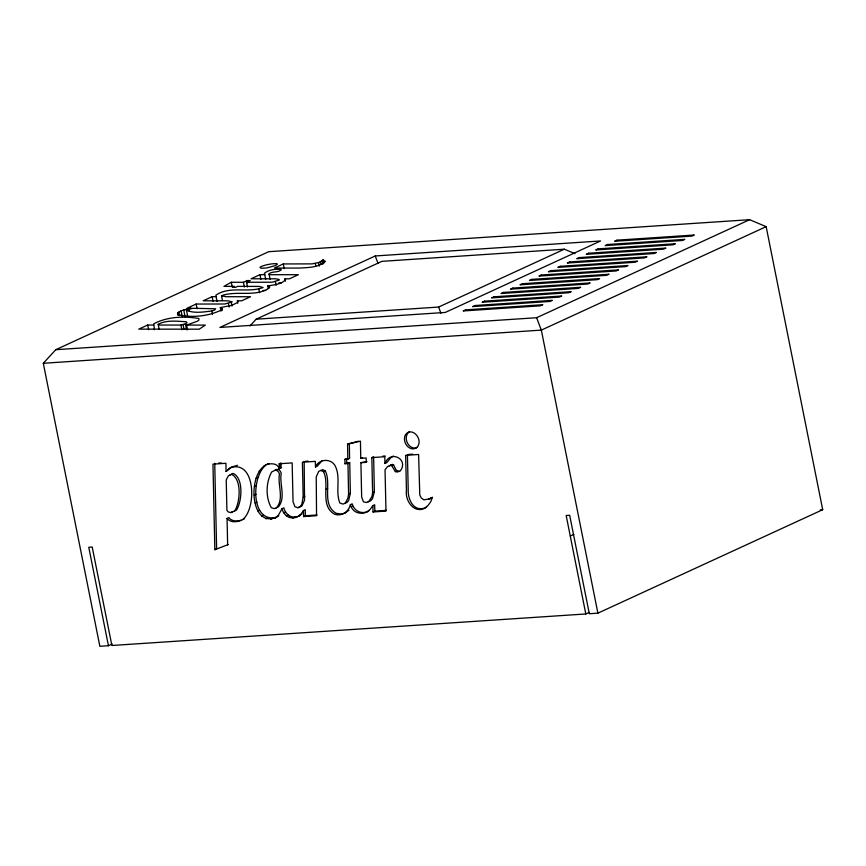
<?xml version="1.0" encoding="UTF-8"?>
<svg xmlns="http://www.w3.org/2000/svg" width="866" height="866" viewBox="0 0 866 866"><rect width="100%" height="100%" fill="white"/><g stroke="black" fill="none" stroke-linecap="round" stroke-linejoin="round"><path stroke-width="1.3" d="M278.776 515.768C249.635 533.12 245.912 469.718 268.958 463.667L267.183 464.479C271.469 463.072 277.997 463.462 279.22 468.766L280.995 467.943L280.974 462.953L279.198 463.765L279.22 468.766M276.665 517.435C250.545 523.345 251.281 476.452 265.808 465.204L264.033 466.027M191.332 308.144L181.081 310.807L177.617 312.983L177.562 314.564C191.873 318.125 208.316 316.328 221.653 309.931L222.259 308.913L220.31 307.582L221.014 311.1M321.946 460.864L317.27 466.168L315.495 466.99L315.343 461.361L302.396 462.228L303.176 497.095L301.79 504.423L300.177 506.729L297.904 507.714L294.905 506.74L293.044 501.63L292.156 462.899L279.198 463.765M304.161 461.405L304.54 500.267L301.953 505.917L297.904 507.714M368.158 501.695L370.583 500.819L372.499 498.697L374.383 491.661L373.603 456.783L371.828 457.605L372.607 492.473L372.012 496.37L368.808 501.63L366.383 502.518L363.449 501.836L361.663 497.062L360.916 462.682L367.011 461.578M344.711 503.254L347.114 502.41L348.706 500.332L350.362 493.263L349.734 462.736L347.959 463.548L348.587 494.075L347.926 498.026L345.339 503.222L342.936 504.077L339.851 503.005C335.164 491.423 340.966 477.88 335.38 466.298C331.57 458.103 318.764 458.569 315.495 466.99M154.408 329.719L153.823 323.787C167.29 316.631 184.133 315.971 198.877 318.526L198.888 320.095L197.535 321.167L186.612 325.086L187.554 329.773M282.078 508.656C283.301 515.411 290.944 520.401 297.233 516.677C291.008 518.756 285.152 513.809 283.853 507.844L282.078 508.656L278.062 515.757L274.89 518.258M365.896 512.109C359.91 514.003 353.599 509.749 352.181 503.828L350.405 504.64C348.63 511.719 341.637 516.84 334.395 514.133C319.489 505.235 330.022 484.863 323.527 471.678L320.821 470.455M234.762 510.875C240.185 502.334 242.079 478.985 231.363 474.232L228.397 475.791L226.221 479.948L226.914 510.366L228.332 511.968L230.832 512.596L236.537 510.063C241.95 501.511 243.855 478.162 233.138 473.421L230.172 474.969M303.468 510.507L303.598 516.58L305.373 515.768L305.243 509.695L303.468 510.507L301.119 513.982L298.283 516.298L301.953 513.939M372.9 505.592L373.03 511.958L374.805 511.146L374.675 504.77L372.9 505.592L370.139 509.392L367.108 511.719M371.828 457.605L384.785 456.739L384.98 463.472C390.393 449.183 409.326 459.608 400.114 471.104L397.407 472.002L395.351 471.613L391.811 465.735L390.761 465.269L387.524 466.633L385.034 469.794L385.987 511.092L373.03 511.958M43.3 363.276L55.749 349.712L268.741 251.692L749.61 219.693L766.161 226.654L822.7 509.695L597.897 613.16L589.313 613.734L569.676 515.27L566.169 515.508L585.806 613.962L111.876 645.495L92.207 547.052L88.765 547.28L108.434 645.711L99.861 646.307L43.3 363.276L541.337 330.119L766.161 226.654M249.938 325.973L256.163 319.197L381.895 261.348L564.329 249.202L574.97 253.673M242.816 519.427C256.65 508.515 255.827 458.98 229.945 467.846L226.08 471.45L225.918 463.278L212.96 464.133L214.844 549.704L228.245 544.541M409.12 431.928C402.961 436.8 407.475 448.242 415.171 448.112L416.947 447.549M322.163 260.698L322.996 259.876L325.421 261.359C318.677 267.756 307.841 267.507 299.008 268.07L274.36 268.059L283.29 263.946L312.063 263.881L318.515 262.604L322.163 260.698L322.866 264.217M158.164 324.339C166.359 319.792 177.021 321.232 186.093 321.762L187.067 322.585L185.367 323.841L180.94 325.064L159.431 325.053L158.164 324.339L159.095 329.026M348.998 510.117L345.188 513.116L341.377 514.003L336.17 513.311C321.264 504.413 331.797 484.04 325.302 470.855L322.585 469.643L318.688 471.396L316.231 476.906L316.555 515.714L303.598 516.58M424.957 507.866L427.977 505.538L430.738 501.739L432.48 497.236L429.904 498.784L423.918 499.855L421.287 497.982L419.783 494.919L418.603 454.488L405.645 455.354L406.435 490.221C404.79 501.49 415.225 515.302 426.732 507.043M222.443 300.405L221.512 295.707C236.526 290.24 254.636 297.406 269.034 288.205L269.77 286.982L267.767 285.921L268.244 288.259M190.672 308.188L187.208 308.155L196.138 304.053L224.889 303.998L232.294 301.833L227.845 300.816L203.196 300.805L212.127 296.692L216.11 296.692L217.052 301.379M393.305 456.057L390.815 457.735L386.756 462.66L384.98 463.472M247.47 286.96L246.539 282.273L250.263 280.562L247.146 280.573L243.422 282.294L231.309 282.262L223.937 286.365L234.491 286.397L232.467 287.328L235.552 287.328L237.609 286.386L259.14 286.419L263.069 287.512C248.217 293.303 230.01 285.553 215.894 295.165L216.11 296.692M276.709 469.459L271.653 471.981C265.894 482.514 265.429 497.16 271.318 507.703L274.414 508.634L276.427 507.887C284.449 498.859 277.423 484.787 279.447 474.113L279.036 472.944A4.243 3.345 65.3 0 0 274.933 470.27L276.709 469.459A4.243 3.345 65.3 0 1 280.811 472.132L281.223 473.301C279.198 483.975 286.224 498.037 278.202 507.075L276.189 507.822M244.591 518.615C239.546 521.689 231.341 523.887 227.065 518.431L228.841 517.619C231.655 521.516 237.078 521.364 241.257 520.217M153.466 325.031L147.707 325.021L138.776 329.134L199.223 329.188L205.329 325.096L186.612 325.086M265.71 279.35L264.769 274.663L259.973 274.674L251.053 278.776L275.702 278.798L279.166 279.447L279.22 280.064L272.195 282.219L246.539 282.273M375.227 255.968L219.91 327.435L445.276 312.442L600.582 240.964L375.227 255.968L378.052 263.405M256.163 319.197L438.597 307.062L564.329 249.202M55.749 349.712L536.617 317.714L749.61 219.693M226.08 471.45L231.72 467.023L237.436 465.313M259.151 471.136L260.926 470.314M256.044 478.249L257.819 477.437M254.463 486.519L256.239 485.707M347.959 463.548L344.971 463.743L344.863 459.391L347.807 459.197L347.558 444.171L358.351 441.227M254.258 495.038L256.033 494.226M344.863 459.391L346.638 458.579L346.746 462.931L344.971 463.743M230.832 512.596L232.608 511.784M347.807 459.197L349.583 458.385L349.334 443.349M255.21 502.951L256.986 502.128M323.527 471.678L325.302 470.855M347.558 444.171L360.44 441.13L360.765 458.341L362.54 457.519M257.83 510.962L259.605 510.15M261.586 516.136L263.361 515.313M303.176 497.095L304.951 496.283M325.854 489.42L327.629 488.608M265.992 518.821L267.767 517.998M283.853 512.878L285.628 512.066M270.647 519.416L272.422 518.593M390.761 465.269L392.536 464.457L393.586 464.912L395.827 469.556L397.126 470.79L399.183 471.191M391.811 465.735L393.586 464.912M286.289 515.844L288.064 515.032M214.844 549.704L216.619 548.892L214.736 463.321M289.32 517.543L291.095 516.721M292.87 517.933L294.646 517.121M395.351 471.613L397.126 470.79M348.587 494.075L350.362 493.263M372.607 492.473L374.383 491.661M350.405 504.64L351.195 506.924L352.971 506.112M108.434 645.711L112.125 644.012M429.904 498.784L431.679 497.961L428.583 498.848M570.293 536.022L573.844 534.387M585.806 613.962L589.129 612.424M295.458 517.5L300.058 515.476M389.299 465.811L392.536 464.457M368.884 510.897C363.07 514.945 354.237 513.852 351.195 506.924M211.737 310.991L214.66 310.017L215.612 308.783L193.421 308.285A4.243 0.747 -11.3 0 0 188.571 309.552L187.327 310.613C194.904 313.481 203.791 311.933 211.737 310.991L212.441 314.499M423.745 508.255C412.811 511.276 407.68 498.318 408.211 489.409L407.421 454.531M220.31 307.582L231.763 305.362L237.501 302.515L237.988 301.595L237.316 300.827L241.603 300.827L250.534 296.724L225.885 296.702L221.512 295.707M267.767 285.921C273.753 284.838 281.288 284.524 285.553 279.707L284.957 278.809L289.46 278.809L298.38 274.695L269.174 274.695L268.817 273.883C272.314 271.026 277.64 272.92 281.169 269.921L281.06 269.38C275.464 268.958 268.752 269.607 264.357 273.342L264.769 274.663M218.622 463.061L221.22 462.888M305.46 461.318L308.058 461.145M382.675 456.176L385.262 456.003M408.72 454.444L412.606 454.185M360.765 458.341L366.166 457.973L366.318 462.325L360.916 462.682M346.746 462.931L349.734 462.736M305.373 515.768L317.032 514.989M374.805 511.146L386.474 510.366M820.254 509.858L822.7 509.695M278.787 282.901L281.439 282.901M263.058 290.5L265.765 290.5M280.14 465.854L280.995 467.943M536.617 317.714L541.337 330.119L597.897 613.16M438.597 307.062L440.956 313.265M322.996 259.876L323.689 263.394M320.496 261.684L320.972 264.033M318.515 262.604L319.218 266.122M315.278 263.426L315.744 265.765M283.29 263.946L284.221 268.633M284.957 278.809L285.423 281.147M275.42 281.775L276.113 285.282M269.174 274.695L270.116 279.382M259.973 274.674L260.915 279.361M258.88 289.255L259.584 292.762M247.146 280.573L247.611 282.922M243.422 282.294L244.353 286.982M237.316 300.827L237.782 303.176M231.309 282.262L232.25 286.949M231.298 302.57L232.001 306.088M228.418 303.511L229.122 307.029M221.653 308.155L222.118 310.493M212.127 296.692L213.058 301.379M196.138 304.053L197.08 308.74M188.593 308.448L189.069 310.786M186.233 308.956L187.63 315.993M183.689 309.736L185.086 316.772M185.367 323.841L186.536 329.697M181.081 310.807L182.25 316.664M183.083 324.631L184.025 329.318M178.872 311.966L179.576 315.484M180.94 325.064L181.871 329.751M177.617 312.983L178.093 315.321M147.707 325.021L148.638 329.719M227.065 518.431L227.639 544.92M277.077 264.076L275.626 265.548L266.815 267.919L261.24 268.287L259.995 267.345A8.79 1.559 -11.3 0 1 266.977 264.747A8.79 1.559 -11.3 0 1 275.918 263.729L277.077 264.076M405.45 434.764C402.43 440.502 406.641 448.924 413.396 448.934L416.059 448.09L417.986 446.152L419.014 443.37A8.79 6.95 65.3 0 0 415.572 434.093A8.79 6.95 65.3 0 0 407.334 432.751L405.45 434.764M465.551 309.866L463.18 310.959L540.449 305.817L542.809 304.724L465.551 309.866M475.012 305.514L472.652 306.596L549.91 301.455L552.281 300.361L475.012 305.514M484.484 301.151L482.113 302.245L559.382 297.103L561.742 296.01L484.484 301.151M493.945 296.8L491.585 297.882L568.843 292.74L571.214 291.658L493.945 296.8M503.417 292.437L501.046 293.531L578.315 288.389L580.675 287.296L503.417 292.437M512.878 288.086L510.518 289.168L587.776 284.026L590.147 282.944L512.878 288.086M522.35 283.723L519.979 284.817L597.248 279.675L599.608 278.581L522.35 283.723M531.811 279.372L529.451 280.465L606.709 275.312L609.079 274.23L531.811 279.372M541.282 275.009L538.912 276.102L616.181 270.961L618.54 269.867L541.282 275.009M550.744 270.657L548.384 271.751L625.642 266.609L628.012 265.516L550.744 270.657M560.215 266.306L557.845 267.388L635.114 262.246L637.473 261.164L560.215 266.306M569.676 261.943L567.317 263.037L644.575 257.895L646.945 256.801L569.676 261.943M579.148 257.592L576.778 258.674L654.047 253.532L656.406 252.45L579.148 257.592M588.609 253.229L586.25 254.323L663.508 249.181L665.878 248.087L588.609 253.229M598.081 248.878L595.711 249.96L672.979 244.818L675.339 243.736L598.081 248.878M607.542 244.515L605.182 245.608L682.44 240.467L684.811 239.373L607.542 244.515M617.014 240.163L614.644 241.257L691.912 236.115L694.272 235.022L617.014 240.163"/></g></svg>
